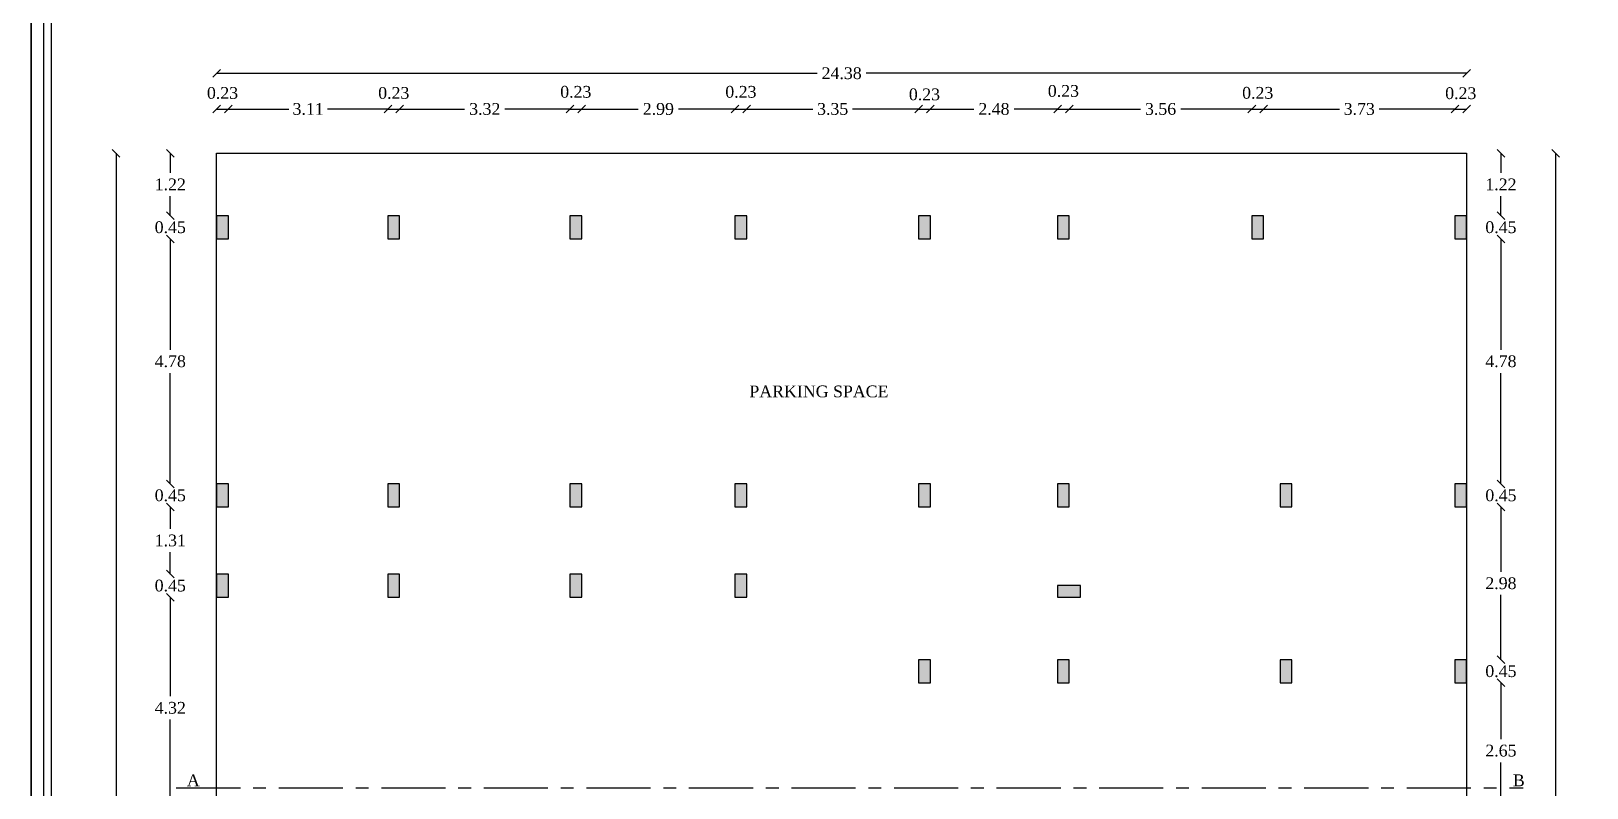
# Model space of a CAD drawing. Header units: metres. Extents: x 9178 to 9474, y -3543 to -3474.
# Drawn here: x 9221.85 to 9252.19, y -3516.5 to -3501.74 of the extents above; entities that cross this region are included whole.
import ezdxf

# ---------------------------------------------------------------- set-up
doc = ezdxf.new("R2010")
doc.units = ezdxf.units.M
doc.header["$MEASUREMENT"] = 0
doc.linetypes.add('CENTER', pattern=[2, 1.25, -0.25, 0.25, -0.25])
for name, color, linetype in [('BLK_1_FLR_0_BLT_UP_AREA', 1, 'Continuous'), ('BLK_1_FLR_0_BLT_UP_AREA_DEDUCT', 1, 'Continuous'), ('BLK_1_FLR_0_STILT_PARKING', 7, 'Continuous'), ('FLOOR-STILT', 7, 'Continuous')]:
    doc.layers.add(name, color=color, linetype=linetype)
doc.layers.add('BLK_1_FLR_0_STILT', color=7, linetype='Continuous', lineweight=0)
doc.styles.add('Isa-', font='times.ttf')
doc.styles.add('STYLE2', font='times.ttf')
doc.dimstyles.new('ISO-25', dxfattribs={"dimscale": 0, "dimtxt": 0.23, "dimasz": 0.15, "dimexe": 1.25, "dimexo": 0.625, "dimgap": 0.11, "dimtad": 0, "dimtih": 1, "dimtoh": 1, "dimzin": 1, "dimdsep": 46, "dimtxsty": 'STYLE2', "dimblk": 'OBLIQUE', "dimcen": 0, "dimse1": 1, "dimse2": 1, "dimclrd": 1, "dimclrt": 3, "dimadec": 0, "dimazin": 2, "dimtfac": 1, "dimtix": 1, "dimtofl": 0, "dimtmove": 0, "dimatfit": 3, "dimfxl": 0, "dimtolj": 1, "dimarcsym": 0})

# ---------------------------------------------------------------- blocks, each defined once
blk = doc.blocks.new('_Oblique')
at = {"color": 0, "linetype": 'ByBlock', "lineweight": -2}
blk.add_line((-0.5, -0.5), (0.5, 0.5), dxfattribs=at)
blk = doc.blocks.new('*D62')
at = {"color": 1, "lineweight": -2}
blk.add_line((9225.465, -3503.26), (9225.695, -3503.26), dxfattribs=at)
at = {"layer": 'Defpoints', "color": 0}
for p in [(9225.695, -3503.26), (9225.465, -3505.567), (9225.695, -3505.567)]:
    blk.add_point(p, dxfattribs=at)
at = {"color": 1, "lineweight": -2, "xscale": 0.15, "yscale": 0.15, "zscale": 0.15, "rotation": 180}
blk.add_blockref('_Oblique', (9225.465, -3503.26), dxfattribs=at)
at = {"color": 1, "lineweight": -2, "xscale": 0.15, "yscale": 0.15, "zscale": 0.15}
blk.add_blockref('_Oblique', (9225.695, -3503.26), dxfattribs=at)
at = {"color": 3, "insert": (9225.58, -3502.948), "char_height": 0.23, "attachment_point": 5, "style": 'STYLE2'}
blk.add_mtext('\\A1;0.23', dxfattribs=at)
blk = doc.blocks.new('*D63')
at = {"color": 1, "lineweight": -2}
for p, q in [((9225.695, -3503.26), (9226.87, -3503.26)), ((9228.805, -3503.26), (9227.629, -3503.26))]:
    blk.add_line(p, q, dxfattribs=at)
at = {"layer": 'Defpoints', "color": 0}
for p in [(9228.805, -3503.26), (9225.695, -3505.567), (9228.805, -3505.567)]:
    blk.add_point(p, dxfattribs=at)
at = {"color": 1, "lineweight": -2, "xscale": 0.15, "yscale": 0.15, "zscale": 0.15, "rotation": 180}
blk.add_blockref('_Oblique', (9225.695, -3503.26), dxfattribs=at)
at = {"color": 1, "lineweight": -2, "xscale": 0.15, "yscale": 0.15, "zscale": 0.15}
blk.add_blockref('_Oblique', (9228.805, -3503.26), dxfattribs=at)
at = {"color": 3, "insert": (9227.25, -3503.26), "char_height": 0.23, "attachment_point": 5, "style": 'STYLE2'}
blk.add_mtext('\\A1;3.11', dxfattribs=at)
blk = doc.blocks.new('*D64')
at = {"color": 1, "lineweight": -2}
blk.add_line((9228.805, -3503.26), (9229.035, -3503.26), dxfattribs=at)
at = {"layer": 'Defpoints', "color": 0}
for p in [(9229.035, -3503.26), (9228.805, -3505.567), (9229.035, -3505.567)]:
    blk.add_point(p, dxfattribs=at)
at = {"color": 1, "lineweight": -2, "xscale": 0.15, "yscale": 0.15, "zscale": 0.15, "rotation": 180}
blk.add_blockref('_Oblique', (9228.805, -3503.26), dxfattribs=at)
at = {"color": 1, "lineweight": -2, "xscale": 0.15, "yscale": 0.15, "zscale": 0.15}
blk.add_blockref('_Oblique', (9229.035, -3503.26), dxfattribs=at)
at = {"color": 3, "insert": (9228.92, -3502.948), "char_height": 0.23, "attachment_point": 5, "style": 'STYLE2'}
blk.add_mtext('\\A1;0.23', dxfattribs=at)
blk = doc.blocks.new('*D65')
at = {"color": 1, "lineweight": -2}
for p, q in [((9229.035, -3503.26), (9230.301, -3503.26)), ((9232.355, -3503.26), (9231.088, -3503.26))]:
    blk.add_line(p, q, dxfattribs=at)
at = {"layer": 'Defpoints', "color": 0}
for p in [(9232.355, -3503.26), (9229.035, -3505.567), (9232.355, -3505.567)]:
    blk.add_point(p, dxfattribs=at)
at = {"color": 1, "lineweight": -2, "xscale": 0.15, "yscale": 0.15, "zscale": 0.15, "rotation": 180}
blk.add_blockref('_Oblique', (9229.035, -3503.26), dxfattribs=at)
at = {"color": 1, "lineweight": -2, "xscale": 0.15, "yscale": 0.15, "zscale": 0.15}
blk.add_blockref('_Oblique', (9232.355, -3503.26), dxfattribs=at)
at = {"color": 3, "insert": (9230.695, -3503.26), "char_height": 0.23, "attachment_point": 5, "style": 'STYLE2'}
blk.add_mtext('\\A1;3.32', dxfattribs=at)
blk = doc.blocks.new('*D66')
at = {"color": 1, "lineweight": -2}
blk.add_line((9232.355, -3503.26), (9232.585, -3503.26), dxfattribs=at)
at = {"layer": 'Defpoints', "color": 0}
for p in [(9232.585, -3503.26), (9232.355, -3505.567), (9232.585, -3505.567)]:
    blk.add_point(p, dxfattribs=at)
at = {"color": 1, "lineweight": -2, "xscale": 0.15, "yscale": 0.15, "zscale": 0.15, "rotation": 180}
blk.add_blockref('_Oblique', (9232.355, -3503.26), dxfattribs=at)
at = {"color": 1, "lineweight": -2, "xscale": 0.15, "yscale": 0.15, "zscale": 0.15}
blk.add_blockref('_Oblique', (9232.585, -3503.26), dxfattribs=at)
at = {"color": 3, "insert": (9232.47, -3502.926), "char_height": 0.23, "attachment_point": 5, "style": 'STYLE2'}
blk.add_mtext('\\A1;0.23', dxfattribs=at)
blk = doc.blocks.new('*D67')
at = {"color": 1, "lineweight": -2}
for p, q in [((9232.585, -3503.26), (9233.683, -3503.26)), ((9235.575, -3503.26), (9234.476, -3503.26))]:
    blk.add_line(p, q, dxfattribs=at)
at = {"layer": 'Defpoints', "color": 0}
for p in [(9235.575, -3503.26), (9232.585, -3505.567), (9235.575, -3505.567)]:
    blk.add_point(p, dxfattribs=at)
at = {"color": 1, "lineweight": -2, "xscale": 0.15, "yscale": 0.15, "zscale": 0.15, "rotation": 180}
blk.add_blockref('_Oblique', (9232.585, -3503.26), dxfattribs=at)
at = {"color": 1, "lineweight": -2, "xscale": 0.15, "yscale": 0.15, "zscale": 0.15}
blk.add_blockref('_Oblique', (9235.575, -3503.26), dxfattribs=at)
at = {"color": 3, "insert": (9234.08, -3503.26), "char_height": 0.23, "attachment_point": 5, "style": 'STYLE2'}
blk.add_mtext('\\A1;2.99', dxfattribs=at)
blk = doc.blocks.new('*D68')
at = {"color": 1, "lineweight": -2}
blk.add_line((9235.575, -3503.26), (9235.805, -3503.26), dxfattribs=at)
at = {"layer": 'Defpoints', "color": 0}
for p in [(9235.805, -3503.26), (9235.575, -3505.567), (9235.805, -3505.567)]:
    blk.add_point(p, dxfattribs=at)
at = {"color": 1, "lineweight": -2, "xscale": 0.15, "yscale": 0.15, "zscale": 0.15, "rotation": 180}
blk.add_blockref('_Oblique', (9235.575, -3503.26), dxfattribs=at)
at = {"color": 1, "lineweight": -2, "xscale": 0.15, "yscale": 0.15, "zscale": 0.15}
blk.add_blockref('_Oblique', (9235.805, -3503.26), dxfattribs=at)
at = {"color": 3, "insert": (9235.69, -3502.926), "char_height": 0.23, "attachment_point": 5, "style": 'STYLE2'}
blk.add_mtext('\\A1;0.23', dxfattribs=at)
blk = doc.blocks.new('*D69')
at = {"color": 1, "lineweight": -2}
for p, q in [((9235.805, -3503.26), (9237.09, -3503.26)), ((9239.155, -3503.26), (9237.869, -3503.26))]:
    blk.add_line(p, q, dxfattribs=at)
at = {"layer": 'Defpoints', "color": 0}
for p in [(9239.155, -3503.26), (9235.805, -3505.567), (9239.155, -3505.792)]:
    blk.add_point(p, dxfattribs=at)
at = {"color": 1, "lineweight": -2, "xscale": 0.15, "yscale": 0.15, "zscale": 0.15, "rotation": 180}
blk.add_blockref('_Oblique', (9235.805, -3503.26), dxfattribs=at)
at = {"color": 1, "lineweight": -2, "xscale": 0.15, "yscale": 0.15, "zscale": 0.15}
blk.add_blockref('_Oblique', (9239.155, -3503.26), dxfattribs=at)
at = {"color": 3, "insert": (9237.48, -3503.26), "char_height": 0.23, "attachment_point": 5, "style": 'STYLE2'}
blk.add_mtext('\\A1;3.35', dxfattribs=at)
blk = doc.blocks.new('*D70')
at = {"color": 1, "lineweight": -2}
blk.add_line((9239.155, -3503.26), (9239.385, -3503.26), dxfattribs=at)
at = {"layer": 'Defpoints', "color": 0}
for p in [(9239.385, -3503.26), (9239.155, -3505.792), (9239.385, -3505.792)]:
    blk.add_point(p, dxfattribs=at)
at = {"color": 1, "lineweight": -2, "xscale": 0.15, "yscale": 0.15, "zscale": 0.15, "rotation": 180}
blk.add_blockref('_Oblique', (9239.155, -3503.26), dxfattribs=at)
at = {"color": 1, "lineweight": -2, "xscale": 0.15, "yscale": 0.15, "zscale": 0.15}
blk.add_blockref('_Oblique', (9239.385, -3503.26), dxfattribs=at)
at = {"color": 3, "insert": (9239.27, -3502.976), "char_height": 0.23, "attachment_point": 5, "style": 'STYLE2'}
blk.add_mtext('\\A1;0.23', dxfattribs=at)
blk = doc.blocks.new('*D71')
at = {"color": 1, "lineweight": -2}
for p, q in [((9239.385, -3503.26), (9240.231, -3503.26)), ((9241.865, -3503.26), (9241.018, -3503.26))]:
    blk.add_line(p, q, dxfattribs=at)
at = {"layer": 'Defpoints', "color": 0}
for p in [(9241.865, -3503.26), (9239.385, -3505.792), (9241.865, -3505.792)]:
    blk.add_point(p, dxfattribs=at)
at = {"color": 1, "lineweight": -2, "xscale": 0.15, "yscale": 0.15, "zscale": 0.15, "rotation": 180}
blk.add_blockref('_Oblique', (9239.385, -3503.26), dxfattribs=at)
at = {"color": 1, "lineweight": -2, "xscale": 0.15, "yscale": 0.15, "zscale": 0.15}
blk.add_blockref('_Oblique', (9241.865, -3503.26), dxfattribs=at)
at = {"color": 3, "insert": (9240.625, -3503.26), "char_height": 0.23, "attachment_point": 5, "style": 'STYLE2'}
blk.add_mtext('\\A1;2.48', dxfattribs=at)
blk = doc.blocks.new('*D72')
at = {"color": 1, "lineweight": -2}
blk.add_line((9241.865, -3503.26), (9242.095, -3503.26), dxfattribs=at)
at = {"layer": 'Defpoints', "color": 0}
for p in [(9242.095, -3503.26), (9241.865, -3505.792), (9242.095, -3505.792)]:
    blk.add_point(p, dxfattribs=at)
at = {"color": 1, "lineweight": -2, "xscale": 0.15, "yscale": 0.15, "zscale": 0.15, "rotation": 180}
blk.add_blockref('_Oblique', (9241.865, -3503.26), dxfattribs=at)
at = {"color": 1, "lineweight": -2, "xscale": 0.15, "yscale": 0.15, "zscale": 0.15}
blk.add_blockref('_Oblique', (9242.095, -3503.26), dxfattribs=at)
at = {"color": 3, "insert": (9241.98, -3502.909), "char_height": 0.23, "attachment_point": 5, "style": 'STYLE2'}
blk.add_mtext('\\A1;0.23', dxfattribs=at)
blk = doc.blocks.new('*D73')
at = {"color": 1, "lineweight": -2}
for p, q in [((9242.095, -3503.26), (9243.481, -3503.26)), ((9245.655, -3503.26), (9244.268, -3503.26))]:
    blk.add_line(p, q, dxfattribs=at)
at = {"layer": 'Defpoints', "color": 0}
for p in [(9245.655, -3503.26), (9242.095, -3505.792), (9245.655, -3505.792)]:
    blk.add_point(p, dxfattribs=at)
at = {"color": 1, "lineweight": -2, "xscale": 0.15, "yscale": 0.15, "zscale": 0.15, "rotation": 180}
blk.add_blockref('_Oblique', (9242.095, -3503.26), dxfattribs=at)
at = {"color": 1, "lineweight": -2, "xscale": 0.15, "yscale": 0.15, "zscale": 0.15}
blk.add_blockref('_Oblique', (9245.655, -3503.26), dxfattribs=at)
at = {"color": 3, "insert": (9243.875, -3503.26), "char_height": 0.23, "attachment_point": 5, "style": 'STYLE2'}
blk.add_mtext('\\A1;3.56', dxfattribs=at)
blk = doc.blocks.new('*D74')
at = {"color": 1, "lineweight": -2}
blk.add_line((9245.655, -3503.26), (9245.885, -3503.26), dxfattribs=at)
at = {"layer": 'Defpoints', "color": 0}
for p in [(9245.885, -3503.26), (9245.655, -3505.792), (9245.885, -3505.792)]:
    blk.add_point(p, dxfattribs=at)
at = {"color": 1, "lineweight": -2, "xscale": 0.15, "yscale": 0.15, "zscale": 0.15, "rotation": 180}
blk.add_blockref('_Oblique', (9245.655, -3503.26), dxfattribs=at)
at = {"color": 1, "lineweight": -2, "xscale": 0.15, "yscale": 0.15, "zscale": 0.15}
blk.add_blockref('_Oblique', (9245.885, -3503.26), dxfattribs=at)
at = {"color": 3, "insert": (9245.77, -3502.946), "char_height": 0.23, "attachment_point": 5, "style": 'STYLE2'}
blk.add_mtext('\\A1;0.23', dxfattribs=at)
blk = doc.blocks.new('*D75')
at = {"color": 1, "lineweight": -2}
for p, q in [((9245.885, -3503.26), (9247.363, -3503.26)), ((9249.615, -3503.26), (9248.136, -3503.26))]:
    blk.add_line(p, q, dxfattribs=at)
at = {"layer": 'Defpoints', "color": 0}
for p in [(9249.615, -3503.26), (9245.885, -3505.792), (9249.615, -3505.792)]:
    blk.add_point(p, dxfattribs=at)
at = {"color": 1, "lineweight": -2, "xscale": 0.15, "yscale": 0.15, "zscale": 0.15, "rotation": 180}
blk.add_blockref('_Oblique', (9245.885, -3503.26), dxfattribs=at)
at = {"color": 1, "lineweight": -2, "xscale": 0.15, "yscale": 0.15, "zscale": 0.15}
blk.add_blockref('_Oblique', (9249.615, -3503.26), dxfattribs=at)
at = {"color": 3, "insert": (9247.75, -3503.26), "char_height": 0.23, "attachment_point": 5, "style": 'STYLE2'}
blk.add_mtext('\\A1;3.73', dxfattribs=at)
blk = doc.blocks.new('*D76')
at = {"color": 1, "lineweight": -2}
blk.add_line((9249.615, -3503.26), (9249.845, -3503.26), dxfattribs=at)
at = {"layer": 'Defpoints', "color": 0}
for p in [(9249.845, -3503.26), (9249.615, -3505.792), (9249.845, -3505.792)]:
    blk.add_point(p, dxfattribs=at)
at = {"color": 1, "lineweight": -2, "xscale": 0.15, "yscale": 0.15, "zscale": 0.15, "rotation": 180}
blk.add_blockref('_Oblique', (9249.615, -3503.26), dxfattribs=at)
at = {"color": 1, "lineweight": -2, "xscale": 0.15, "yscale": 0.15, "zscale": 0.15}
blk.add_blockref('_Oblique', (9249.845, -3503.26), dxfattribs=at)
at = {"color": 3, "insert": (9249.73, -3502.953), "char_height": 0.23, "attachment_point": 5, "style": 'STYLE2'}
blk.add_mtext('\\A1;0.23', dxfattribs=at)
blk = doc.blocks.new('*D77')
at = {"color": 1, "lineweight": -2}
for p, q in [((9225.465, -3502.563), (9237.176, -3502.563)), ((9249.845, -3502.563), (9238.133, -3502.563))]:
    blk.add_line(p, q, dxfattribs=at)
at = {"layer": 'Defpoints', "color": 0}
for p in [(9249.845, -3502.563), (9225.465, -3507.029), (9249.845, -3507.029)]:
    blk.add_point(p, dxfattribs=at)
at = {"color": 1, "lineweight": -2, "xscale": 0.15, "yscale": 0.15, "zscale": 0.15, "rotation": 180}
blk.add_blockref('_Oblique', (9225.465, -3502.563), dxfattribs=at)
at = {"color": 1, "lineweight": -2, "xscale": 0.15, "yscale": 0.15, "zscale": 0.15}
blk.add_blockref('_Oblique', (9249.845, -3502.563), dxfattribs=at)
at = {"color": 3, "insert": (9237.655, -3502.563), "char_height": 0.23, "attachment_point": 5, "style": 'STYLE2'}
blk.add_mtext('\\A1;24.38', dxfattribs=at)
blk = doc.blocks.new('*D78')
at = {"color": 1, "lineweight": -2}
for p, q in [((9224.561, -3504.122), (9224.561, -3504.505)), ((9224.561, -3505.342), (9224.561, -3504.959))]:
    blk.add_line(p, q, dxfattribs=at)
at = {"layer": 'Defpoints', "color": 0}
for p in [(9225.465, -3504.122), (9224.561, -3505.342), (9225.465, -3505.342)]:
    blk.add_point(p, dxfattribs=at)
at = {"color": 1, "lineweight": -2, "xscale": 0.15, "yscale": 0.15, "zscale": 0.15}
for p, rotation in [((9224.561, -3504.122), 90), ((9224.561, -3505.342), 270)]:
    blk.add_blockref('_Oblique', p, dxfattribs=dict(at, rotation=rotation))
at = {"color": 3, "insert": (9224.561, -3504.732), "char_height": 0.23, "attachment_point": 5, "style": 'STYLE2'}
blk.add_mtext('\\A1;1.22', dxfattribs=at)
blk = doc.blocks.new('*D79')
at = {"color": 1, "lineweight": -2}
for p, q in [((9224.561, -3505.342), (9224.561, -3505.192)), ((9224.561, -3505.792), (9224.561, -3505.942))]:
    blk.add_line(p, q, dxfattribs=at)
at = {"layer": 'Defpoints', "color": 0}
for p in [(9225.465, -3505.342), (9224.561, -3505.792), (9225.465, -3505.792)]:
    blk.add_point(p, dxfattribs=at)
at = {"color": 1, "lineweight": -2, "xscale": 0.15, "yscale": 0.15, "zscale": 0.15}
for p, rotation in [((9224.561, -3505.342), 270), ((9224.561, -3505.792), 90)]:
    blk.add_blockref('_Oblique', p, dxfattribs=dict(at, rotation=rotation))
at = {"color": 3, "insert": (9224.561, -3505.567), "char_height": 0.23, "attachment_point": 5, "style": 'STYLE2'}
blk.add_mtext('\\A1;0.45', dxfattribs=at)
blk = doc.blocks.new('*D80')
at = {"color": 1, "lineweight": -2}
for p, q in [((9224.561, -3505.792), (9224.561, -3507.955)), ((9224.561, -3510.572), (9224.561, -3508.409))]:
    blk.add_line(p, q, dxfattribs=at)
at = {"layer": 'Defpoints', "color": 0}
for p in [(9225.465, -3505.792), (9224.561, -3510.572), (9225.695, -3510.572)]:
    blk.add_point(p, dxfattribs=at)
at = {"color": 1, "lineweight": -2, "xscale": 0.15, "yscale": 0.15, "zscale": 0.15}
for p, rotation in [((9224.561, -3505.792), 90), ((9224.561, -3510.572), 270)]:
    blk.add_blockref('_Oblique', p, dxfattribs=dict(at, rotation=rotation))
at = {"color": 3, "insert": (9224.561, -3508.182), "char_height": 0.23, "attachment_point": 5, "style": 'STYLE2'}
blk.add_mtext('\\A1;4.78', dxfattribs=at)
blk = doc.blocks.new('*D81')
at = {"color": 1, "lineweight": -2}
for p, q in [((9224.561, -3510.572), (9224.561, -3510.422)), ((9224.561, -3511.022), (9224.561, -3511.172))]:
    blk.add_line(p, q, dxfattribs=at)
at = {"layer": 'Defpoints', "color": 0}
for p in [(9225.695, -3510.572), (9224.561, -3511.022), (9225.695, -3511.022)]:
    blk.add_point(p, dxfattribs=at)
at = {"color": 1, "lineweight": -2, "xscale": 0.15, "yscale": 0.15, "zscale": 0.15}
for p, rotation in [((9224.561, -3510.572), 270), ((9224.561, -3511.022), 90)]:
    blk.add_blockref('_Oblique', p, dxfattribs=dict(at, rotation=rotation))
at = {"color": 3, "insert": (9224.561, -3510.797), "char_height": 0.23, "attachment_point": 5, "style": 'STYLE2'}
blk.add_mtext('\\A1;0.45', dxfattribs=at)
blk = doc.blocks.new('*D82')
at = {"color": 1, "lineweight": -2}
for p, q in [((9224.561, -3511.022), (9224.561, -3511.45)), ((9224.561, -3512.332), (9224.561, -3511.904))]:
    blk.add_line(p, q, dxfattribs=at)
at = {"layer": 'Defpoints', "color": 0}
for p in [(9225.695, -3511.022), (9224.561, -3512.332), (9225.695, -3512.332)]:
    blk.add_point(p, dxfattribs=at)
at = {"color": 1, "lineweight": -2, "xscale": 0.15, "yscale": 0.15, "zscale": 0.15}
for p, rotation in [((9224.561, -3511.022), 90), ((9224.561, -3512.332), 270)]:
    blk.add_blockref('_Oblique', p, dxfattribs=dict(at, rotation=rotation))
at = {"color": 3, "insert": (9224.561, -3511.677), "char_height": 0.23, "attachment_point": 5, "style": 'STYLE2'}
blk.add_mtext('\\A1;1.31', dxfattribs=at)
blk = doc.blocks.new('*D83')
at = {"color": 1, "lineweight": -2}
for p, q in [((9224.561, -3512.332), (9224.561, -3512.182)), ((9224.561, -3512.782), (9224.561, -3512.932))]:
    blk.add_line(p, q, dxfattribs=at)
at = {"layer": 'Defpoints', "color": 0}
for p in [(9225.695, -3512.332), (9224.561, -3512.782), (9225.695, -3512.782)]:
    blk.add_point(p, dxfattribs=at)
at = {"color": 1, "lineweight": -2, "xscale": 0.15, "yscale": 0.15, "zscale": 0.15}
for p, rotation in [((9224.561, -3512.332), 270), ((9224.561, -3512.782), 90)]:
    blk.add_blockref('_Oblique', p, dxfattribs=dict(at, rotation=rotation))
at = {"color": 3, "insert": (9224.561, -3512.557), "char_height": 0.23, "attachment_point": 5, "style": 'STYLE2'}
blk.add_mtext('\\A1;0.45', dxfattribs=at)
blk = doc.blocks.new('*D84')
at = {"color": 1, "lineweight": -2}
for p, q in [((9224.561, -3512.782), (9224.561, -3514.715)), ((9224.561, -3517.102), (9224.561, -3515.169))]:
    blk.add_line(p, q, dxfattribs=at)
at = {"layer": 'Defpoints', "color": 0}
for p in [(9225.695, -3512.782), (9224.561, -3517.102), (9225.695, -3517.102)]:
    blk.add_point(p, dxfattribs=at)
at = {"color": 1, "lineweight": -2, "xscale": 0.15, "yscale": 0.15, "zscale": 0.15}
for p, rotation in [((9224.561, -3512.782), 90), ((9224.561, -3517.102), 270)]:
    blk.add_blockref('_Oblique', p, dxfattribs=dict(at, rotation=rotation))
at = {"color": 3, "insert": (9224.561, -3514.942), "char_height": 0.23, "attachment_point": 5, "style": 'STYLE2'}
blk.add_mtext('\\A1;4.32', dxfattribs=at)
blk = doc.blocks.new('*D96')
at = {"color": 1, "lineweight": -2}
for p, q in [((9223.503, -3504.122), (9223.503, -3520.655)), ((9223.503, -3537.642), (9223.503, -3521.109))]:
    blk.add_line(p, q, dxfattribs=at)
at = {"layer": 'Defpoints', "color": 0}
for p in [(9223.503, -3504.122), (9227.365, -3504.122), (9227.365, -3537.642)]:
    blk.add_point(p, dxfattribs=at)
at = {"color": 1, "lineweight": -2, "xscale": 0.15, "yscale": 0.15, "zscale": 0.15}
for p, rotation in [((9223.503, -3504.122), 90), ((9223.503, -3537.642), 270)]:
    blk.add_blockref('_Oblique', p, dxfattribs=dict(at, rotation=rotation))
at = {"color": 3, "insert": (9223.503, -3520.882), "char_height": 0.23, "attachment_point": 5, "style": 'STYLE2'}
blk.add_mtext('\\A1;33.52', dxfattribs=at)
blk = doc.blocks.new('*D111')
at = {"color": 1, "lineweight": -2}
for p, q in [((9250.513, -3504.122), (9250.513, -3504.505)), ((9250.513, -3505.342), (9250.513, -3504.959))]:
    blk.add_line(p, q, dxfattribs=at)
at = {"layer": 'Defpoints', "color": 0}
for p in [(9249.845, -3504.122), (9249.845, -3505.342), (9250.513, -3505.342)]:
    blk.add_point(p, dxfattribs=at)
at = {"color": 1, "lineweight": -2, "xscale": 0.15, "yscale": 0.15, "zscale": 0.15}
for p, rotation in [((9250.513, -3504.122), 90), ((9250.513, -3505.342), 270)]:
    blk.add_blockref('_Oblique', p, dxfattribs=dict(at, rotation=rotation))
at = {"color": 3, "insert": (9250.513, -3504.732), "char_height": 0.23, "attachment_point": 5, "style": 'STYLE2'}
blk.add_mtext('\\A1;1.22', dxfattribs=at)
blk = doc.blocks.new('*D112')
at = {"color": 1, "lineweight": -2}
for p, q in [((9250.513, -3505.342), (9250.513, -3505.192)), ((9250.513, -3505.792), (9250.513, -3505.942))]:
    blk.add_line(p, q, dxfattribs=at)
at = {"layer": 'Defpoints', "color": 0}
for p in [(9249.845, -3505.342), (9249.615, -3505.792), (9250.513, -3505.792)]:
    blk.add_point(p, dxfattribs=at)
at = {"color": 1, "lineweight": -2, "xscale": 0.15, "yscale": 0.15, "zscale": 0.15}
for p, rotation in [((9250.513, -3505.342), 270), ((9250.513, -3505.792), 90)]:
    blk.add_blockref('_Oblique', p, dxfattribs=dict(at, rotation=rotation))
at = {"color": 3, "insert": (9250.513, -3505.567), "char_height": 0.23, "attachment_point": 5, "style": 'STYLE2'}
blk.add_mtext('\\A1;0.45', dxfattribs=at)
blk = doc.blocks.new('*D113')
at = {"color": 1, "lineweight": -2}
for p, q in [((9250.513, -3505.792), (9250.513, -3507.955)), ((9250.513, -3510.572), (9250.513, -3508.409))]:
    blk.add_line(p, q, dxfattribs=at)
at = {"layer": 'Defpoints', "color": 0}
for p in [(9249.615, -3505.792), (9249.615, -3510.572), (9250.513, -3510.572)]:
    blk.add_point(p, dxfattribs=at)
at = {"color": 1, "lineweight": -2, "xscale": 0.15, "yscale": 0.15, "zscale": 0.15}
for p, rotation in [((9250.513, -3505.792), 90), ((9250.513, -3510.572), 270)]:
    blk.add_blockref('_Oblique', p, dxfattribs=dict(at, rotation=rotation))
at = {"color": 3, "insert": (9250.513, -3508.182), "char_height": 0.23, "attachment_point": 5, "style": 'STYLE2'}
blk.add_mtext('\\A1;4.78', dxfattribs=at)
blk = doc.blocks.new('*D114')
at = {"color": 1, "lineweight": -2}
for p, q in [((9250.513, -3510.572), (9250.513, -3510.422)), ((9250.513, -3511.022), (9250.513, -3511.172))]:
    blk.add_line(p, q, dxfattribs=at)
at = {"layer": 'Defpoints', "color": 0}
for p in [(9249.615, -3510.572), (9249.615, -3511.022), (9250.513, -3511.022)]:
    blk.add_point(p, dxfattribs=at)
at = {"color": 1, "lineweight": -2, "xscale": 0.15, "yscale": 0.15, "zscale": 0.15}
for p, rotation in [((9250.513, -3510.572), 270), ((9250.513, -3511.022), 90)]:
    blk.add_blockref('_Oblique', p, dxfattribs=dict(at, rotation=rotation))
at = {"color": 3, "insert": (9250.513, -3510.797), "char_height": 0.23, "attachment_point": 5, "style": 'STYLE2'}
blk.add_mtext('\\A1;0.45', dxfattribs=at)
blk = doc.blocks.new('*D115')
at = {"color": 1, "lineweight": -2}
for p, q in [((9250.513, -3511.022), (9250.513, -3512.285)), ((9250.513, -3514.002), (9250.513, -3512.739))]:
    blk.add_line(p, q, dxfattribs=at)
at = {"layer": 'Defpoints', "color": 0}
for p in [(9249.615, -3511.022), (9249.615, -3514.002), (9250.513, -3514.002)]:
    blk.add_point(p, dxfattribs=at)
at = {"color": 1, "lineweight": -2, "xscale": 0.15, "yscale": 0.15, "zscale": 0.15}
for p, rotation in [((9250.513, -3511.022), 90), ((9250.513, -3514.002), 270)]:
    blk.add_blockref('_Oblique', p, dxfattribs=dict(at, rotation=rotation))
at = {"color": 3, "insert": (9250.513, -3512.512), "char_height": 0.23, "attachment_point": 5, "style": 'STYLE2'}
blk.add_mtext('\\A1;2.98', dxfattribs=at)
blk = doc.blocks.new('*D116')
at = {"color": 1, "lineweight": -2}
for p, q in [((9250.513, -3514.002), (9250.513, -3513.852)), ((9250.513, -3514.452), (9250.513, -3514.602))]:
    blk.add_line(p, q, dxfattribs=at)
at = {"layer": 'Defpoints', "color": 0}
for p in [(9249.615, -3514.002), (9249.615, -3514.452), (9250.513, -3514.452)]:
    blk.add_point(p, dxfattribs=at)
at = {"color": 1, "lineweight": -2, "xscale": 0.15, "yscale": 0.15, "zscale": 0.15}
for p, rotation in [((9250.513, -3514.002), 270), ((9250.513, -3514.452), 90)]:
    blk.add_blockref('_Oblique', p, dxfattribs=dict(at, rotation=rotation))
at = {"color": 3, "insert": (9250.513, -3514.227), "char_height": 0.23, "attachment_point": 5, "style": 'STYLE2'}
blk.add_mtext('\\A1;0.45', dxfattribs=at)
blk = doc.blocks.new('*D117')
at = {"color": 1, "lineweight": -2}
for p, q in [((9250.513, -3514.452), (9250.513, -3515.55)), ((9250.513, -3517.102), (9250.513, -3516.004))]:
    blk.add_line(p, q, dxfattribs=at)
at = {"layer": 'Defpoints', "color": 0}
for p in [(9249.615, -3514.452), (9249.615, -3517.102), (9250.513, -3517.102)]:
    blk.add_point(p, dxfattribs=at)
at = {"color": 1, "lineweight": -2, "xscale": 0.15, "yscale": 0.15, "zscale": 0.15}
for p, rotation in [((9250.513, -3514.452), 90), ((9250.513, -3517.102), 270)]:
    blk.add_blockref('_Oblique', p, dxfattribs=dict(at, rotation=rotation))
at = {"color": 3, "insert": (9250.513, -3515.777), "char_height": 0.23, "attachment_point": 5, "style": 'STYLE2'}
blk.add_mtext('\\A1;2.65', dxfattribs=at)
blk = doc.blocks.new('*D130')
at = {"color": 1, "lineweight": -2}
for p, q in [((9251.579, -3504.122), (9251.579, -3520.655)), ((9251.579, -3537.642), (9251.579, -3521.109))]:
    blk.add_line(p, q, dxfattribs=at)
at = {"layer": 'Defpoints', "color": 0}
for p in [(9241.228, -3504.122), (9251.579, -3504.122), (9241.228, -3537.642)]:
    blk.add_point(p, dxfattribs=at)
at = {"color": 1, "lineweight": -2, "xscale": 0.15, "yscale": 0.15, "zscale": 0.15}
for p, rotation in [((9251.579, -3504.122), 90), ((9251.579, -3537.642), 270)]:
    blk.add_blockref('_Oblique', p, dxfattribs=dict(at, rotation=rotation))
at = {"color": 3, "insert": (9251.579, -3520.882), "char_height": 0.23, "attachment_point": 5, "style": 'STYLE2'}
blk.add_mtext('\\A1;33.52', dxfattribs=at)

msp = doc.modelspace()

# ---------------------------------------------------------------- hatches: boundary and pattern name
h = msp.add_hatch(color=5)
h.dxf.hatch_style = 1
h.paths.add_polyline_path([(9225.46458, -3505.79186), (9225.69458, -3505.79186), (9225.69458, -3505.34186), (9225.46458, -3505.34186)])
h = msp.add_hatch(color=5)
h.dxf.hatch_style = 1
h.paths.add_polyline_path([(9228.80458, -3505.79186), (9229.03458, -3505.79186), (9229.03458, -3505.34186), (9228.80458, -3505.34186)])
h = msp.add_hatch(color=5)
h.dxf.hatch_style = 1
h.paths.add_polyline_path([(9232.35458, -3505.79186), (9232.58458, -3505.79186), (9232.58458, -3505.34186), (9232.35458, -3505.34186)])
h = msp.add_hatch(color=5)
h.dxf.hatch_style = 1
h.paths.add_polyline_path([(9235.57458, -3505.79186), (9235.80458, -3505.79186), (9235.80458, -3505.34186), (9235.57458, -3505.34186)])
h = msp.add_hatch(color=5)
h.dxf.hatch_style = 1
h.paths.add_polyline_path([(9239.15458, -3505.79186), (9239.38458, -3505.79186), (9239.38458, -3505.34186), (9239.15458, -3505.34186)])
h = msp.add_hatch(color=5)
h.dxf.hatch_style = 1
h.paths.add_polyline_path([(9241.86458, -3505.79186), (9242.09458, -3505.79186), (9242.09458, -3505.34186), (9241.86458, -3505.34186)])
h = msp.add_hatch(color=5)
h.dxf.hatch_style = 1
h.paths.add_polyline_path([(9245.65458, -3505.79186), (9245.88458, -3505.79186), (9245.88458, -3505.34186), (9245.65458, -3505.34186)])
h = msp.add_hatch(color=5)
h.dxf.hatch_style = 1
h.paths.add_polyline_path([(9249.61458, -3505.79186), (9249.84458, -3505.79186), (9249.84458, -3505.34186), (9249.61458, -3505.34186)])
h = msp.add_hatch(color=5)
h.dxf.hatch_style = 1
h.paths.add_polyline_path([(9225.46458, -3511.02186), (9225.69458, -3511.02186), (9225.69458, -3510.57186), (9225.46458, -3510.57186)])
h = msp.add_hatch(color=5)
h.dxf.hatch_style = 1
h.paths.add_polyline_path([(9228.80458, -3511.02186), (9229.03458, -3511.02186), (9229.03458, -3510.57186), (9228.80458, -3510.57186)])
h = msp.add_hatch(color=5)
h.dxf.hatch_style = 1
h.paths.add_polyline_path([(9232.35458, -3511.02186), (9232.58458, -3511.02186), (9232.58458, -3510.57186), (9232.35458, -3510.57186)])
h = msp.add_hatch(color=5)
h.dxf.hatch_style = 1
h.paths.add_polyline_path([(9235.57458, -3511.02186), (9235.80458, -3511.02186), (9235.80458, -3510.57186), (9235.57458, -3510.57186)])
h = msp.add_hatch(color=5)
h.dxf.hatch_style = 1
h.paths.add_polyline_path([(9239.15458, -3511.02186), (9239.38458, -3511.02186), (9239.38458, -3510.57186), (9239.15458, -3510.57186)])
h = msp.add_hatch(color=5)
h.dxf.hatch_style = 1
h.paths.add_polyline_path([(9241.86458, -3511.02186), (9242.09458, -3511.02186), (9242.09458, -3510.57186), (9241.86458, -3510.57186)])
h = msp.add_hatch(color=5)
h.dxf.hatch_style = 1
h.paths.add_polyline_path([(9246.20458, -3511.02186), (9246.43458, -3511.02186), (9246.43458, -3510.57186), (9246.20458, -3510.57186)])
h = msp.add_hatch(color=5)
h.dxf.hatch_style = 1
h.paths.add_polyline_path([(9249.61458, -3511.02186), (9249.84458, -3511.02186), (9249.84458, -3510.57186), (9249.61458, -3510.57186)])
h = msp.add_hatch(color=5)
h.dxf.hatch_style = 1
h.paths.add_polyline_path([(9225.46458, -3512.78186), (9225.69458, -3512.78186), (9225.69458, -3512.33186), (9225.46458, -3512.33186)])
h = msp.add_hatch(color=5)
h.dxf.hatch_style = 1
h.paths.add_polyline_path([(9228.80458, -3512.78186), (9229.03458, -3512.78186), (9229.03458, -3512.33186), (9228.80458, -3512.33186)])
h = msp.add_hatch(color=5)
h.dxf.hatch_style = 1
h.paths.add_polyline_path([(9232.35458, -3512.78186), (9232.58458, -3512.78186), (9232.58458, -3512.33186), (9232.35458, -3512.33186)])
h = msp.add_hatch(color=5)
h.dxf.hatch_style = 1
h.paths.add_polyline_path([(9235.57458, -3512.78186), (9235.80458, -3512.78186), (9235.80458, -3512.33186), (9235.57458, -3512.33186)])
h = msp.add_hatch(color=5)
h.dxf.hatch_style = 1
h.paths.add_polyline_path([(9242.31458, -3512.78186), (9242.31458, -3512.55186), (9241.86458, -3512.55186), (9241.86458, -3512.78186)])
h = msp.add_hatch(color=5)
h.dxf.hatch_style = 1
h.paths.add_polyline_path([(9239.15458, -3514.45186), (9239.38458, -3514.45186), (9239.38458, -3514.00186), (9239.15458, -3514.00186)])
h = msp.add_hatch(color=5)
h.dxf.hatch_style = 1
h.paths.add_polyline_path([(9241.86458, -3514.45186), (9242.09458, -3514.45186), (9242.09458, -3514.00186), (9241.86458, -3514.00186)])
h = msp.add_hatch(color=5)
h.dxf.hatch_style = 1
h.paths.add_polyline_path([(9246.20458, -3514.45186), (9246.43458, -3514.45186), (9246.43458, -3514.00186), (9246.20458, -3514.00186)])
h = msp.add_hatch(color=5)
h.dxf.hatch_style = 1
h.paths.add_polyline_path([(9249.61458, -3514.45186), (9249.84458, -3514.45186), (9249.84458, -3514.00186), (9249.61458, -3514.00186)])

# ---------------------------------------------------------------- linework, layer by layer
at = {"color": 3}
msp.add_line((9225.46458, -3504.12186), (9249.84458, -3504.12186), dxfattribs=at)
at = {"color": 92, "linetype": 'CENTER'}
msp.add_line((9224.67743, -3516.49855), (9250.94651, -3516.49855), dxfattribs=at)
at = {"color": 4}
for points in [[(9221.84667, -3474.36744), (9328.0963, -3474.36744), (9328.0963, -3541.59487), (9221.84667, -3541.59487)], [(9222.09667, -3474.61744), (9327.8463, -3474.61744), (9327.8463, -3541.34487), (9222.09667, -3541.34487)], [(9222.24667, -3474.76744), (9327.6963, -3474.76744), (9327.6963, -3541.19487), (9222.24667, -3541.19487)]]:
    msp.add_lwpolyline(points, close=True, dxfattribs=at)
at = {"color": 2}
msp.add_lwpolyline([(9241.99458, -3518.68186), (9248.22458, -3518.68186), (9248.22458, -3519.99186), (9249.84458, -3519.99186), (9249.84458, -3537.64186), (9225.46458, -3537.64186), (9225.46458, -3504.12186), (9249.84458, -3504.12186), (9249.84458, -3517.55186), (9241.99458, -3517.55186)], close=True, dxfattribs=at)
at = {"color": 5}
for points in [[(9225.46458, -3505.79186), (9225.69458, -3505.79186), (9225.69458, -3505.34186), (9225.46458, -3505.34186)], [(9228.80458, -3505.79186), (9229.03458, -3505.79186), (9229.03458, -3505.34186), (9228.80458, -3505.34186)], [(9232.35458, -3505.79186), (9232.58458, -3505.79186), (9232.58458, -3505.34186), (9232.35458, -3505.34186)], [(9235.57458, -3505.79186), (9235.80458, -3505.79186), (9235.80458, -3505.34186), (9235.57458, -3505.34186)], [(9239.15458, -3505.79186), (9239.38458, -3505.79186), (9239.38458, -3505.34186), (9239.15458, -3505.34186)], [(9241.86458, -3505.79186), (9242.09458, -3505.79186), (9242.09458, -3505.34186), (9241.86458, -3505.34186)], [(9245.65458, -3505.79186), (9245.88458, -3505.79186), (9245.88458, -3505.34186), (9245.65458, -3505.34186)], [(9249.61458, -3505.79186), (9249.84458, -3505.79186), (9249.84458, -3505.34186), (9249.61458, -3505.34186)], [(9225.46458, -3511.02186), (9225.69458, -3511.02186), (9225.69458, -3510.57186), (9225.46458, -3510.57186)], [(9228.80458, -3511.02186), (9229.03458, -3511.02186), (9229.03458, -3510.57186), (9228.80458, -3510.57186)], [(9232.35458, -3511.02186), (9232.58458, -3511.02186), (9232.58458, -3510.57186), (9232.35458, -3510.57186)], [(9235.57458, -3511.02186), (9235.80458, -3511.02186), (9235.80458, -3510.57186), (9235.57458, -3510.57186)], [(9239.15458, -3511.02186), (9239.38458, -3511.02186), (9239.38458, -3510.57186), (9239.15458, -3510.57186)], [(9241.86458, -3511.02186), (9242.09458, -3511.02186), (9242.09458, -3510.57186), (9241.86458, -3510.57186)], [(9246.20458, -3511.02186), (9246.43458, -3511.02186), (9246.43458, -3510.57186), (9246.20458, -3510.57186)], [(9249.61458, -3511.02186), (9249.84458, -3511.02186), (9249.84458, -3510.57186), (9249.61458, -3510.57186)], [(9225.46458, -3512.78186), (9225.69458, -3512.78186), (9225.69458, -3512.33186), (9225.46458, -3512.33186)], [(9228.80458, -3512.78186), (9229.03458, -3512.78186), (9229.03458, -3512.33186), (9228.80458, -3512.33186)], [(9232.35458, -3512.78186), (9232.58458, -3512.78186), (9232.58458, -3512.33186), (9232.35458, -3512.33186)], [(9235.57458, -3512.78186), (9235.80458, -3512.78186), (9235.80458, -3512.33186), (9235.57458, -3512.33186)], [(9242.31458, -3512.78186), (9242.31458, -3512.55186), (9241.86458, -3512.55186), (9241.86458, -3512.78186)], [(9239.15458, -3514.45186), (9239.38458, -3514.45186), (9239.38458, -3514.00186), (9239.15458, -3514.00186)], [(9241.86458, -3514.45186), (9242.09458, -3514.45186), (9242.09458, -3514.00186), (9241.86458, -3514.00186)], [(9246.20458, -3514.45186), (9246.43458, -3514.45186), (9246.43458, -3514.00186), (9246.20458, -3514.00186)], [(9249.61458, -3514.45186), (9249.84458, -3514.45186), (9249.84458, -3514.00186), (9249.61458, -3514.00186)]]:
    msp.add_lwpolyline(points, close=True, dxfattribs=at)
at = {"layer": 'BLK_1_FLR_0_BLT_UP_AREA', "color": 3}
msp.add_lwpolyline([(9241.99458, -3518.68186), (9248.22458, -3518.68186), (9248.22458, -3519.99186), (9249.84458, -3519.99186), (9249.84458, -3537.64186), (9225.46458, -3537.64186), (9225.46458, -3504.12186), (9249.84458, -3504.12186), (9249.84458, -3517.55186), (9241.99458, -3517.55186)], close=True, dxfattribs=at)
at = {"layer": 'BLK_1_FLR_0_BLT_UP_AREA_DEDUCT', "color": 3}
msp.add_lwpolyline([(9241.99458, -3518.68186), (9248.22458, -3518.68186), (9248.22458, -3519.99186), (9249.84458, -3519.99186), (9249.84458, -3537.64186), (9225.46458, -3537.64186), (9225.46458, -3504.12186), (9249.84458, -3504.12186), (9249.84458, -3517.55186), (9241.99458, -3517.55186)], close=True, dxfattribs=at)
at = {"layer": 'BLK_1_FLR_0_STILT'}
msp.add_lwpolyline([(9241.99458, -3518.68186), (9248.22458, -3518.68186), (9248.22458, -3519.99186), (9249.84458, -3519.99186), (9249.84458, -3537.64186), (9225.46458, -3537.64186), (9225.46458, -3504.12186), (9249.84458, -3504.12186), (9249.84458, -3517.55186), (9241.99458, -3517.55186)], close=True, dxfattribs=at)
at = {"layer": 'BLK_1_FLR_0_STILT_PARKING', "color": 13}
msp.add_lwpolyline([(9241.99458, -3518.68186), (9248.22458, -3518.68186), (9248.22458, -3519.99186), (9249.84458, -3519.99186), (9249.84458, -3537.64186), (9225.46458, -3537.64186), (9225.46458, -3504.12186), (9249.84458, -3504.12186), (9249.84458, -3517.55186), (9241.99458, -3517.55186)], close=True, dxfattribs=at)
at = {"layer": 'FLOOR-STILT', "color": 64}
msp.add_lwpolyline([(9221.84667, -3541.59487), (9328.0963, -3541.59487), (9328.0963, -3474.36744), (9221.84667, -3474.36744)], close=True, dxfattribs=at)

# ---------------------------------------------------------------- texts
at = {"color": 6, "style": 'Isa-'}
msp.add_text('PARKING SPACE', height=0.23, dxfattribs=at).set_placement((9235.85552, -3508.88318))
at = {"color": 4, "style": 'Isa-'}
for s, p in [('A', (9224.88501, -3516.46948)), ('B', (9250.74571, -3516.46948))]:
    msp.add_text(s, height=0.23, dxfattribs=at).set_placement(p)

# ---------------------------------------------------------------- dimensions: what is measured, and where the dimension line sits
at = {"color": 2}
for base, p1, p2, override, picture, middle in [((9249.84458, -3502.56281), (9225.46458, -3507.02932), (9249.84458, -3507.02932), {"dimscale": 1, "dimfxl": 75, "dimarcsym": 2}, '*D77', (9237.65458, -3502.56281)), ((9228.80458, -3503.26028), (9225.69458, -3505.56686), (9228.80458, -3505.56686), {"dimscale": 1, "dimtmove": 1, "dimfxl": 75, "dimarcsym": 2}, '*D63', (9227.24958, -3503.26028)), ((9232.35458, -3503.26028), (9229.03458, -3505.56686), (9232.35458, -3505.56686), {"dimscale": 1, "dimtmove": 1, "dimfxl": 75, "dimarcsym": 2}, '*D65', (9230.69458, -3503.26028)), ((9235.57458, -3503.26028), (9232.58458, -3505.56686), (9235.57458, -3505.56686), {"dimscale": 1, "dimtmove": 1, "dimfxl": 75, "dimarcsym": 2}, '*D67', (9234.07958, -3503.26028)), ((9239.15458, -3503.26028), (9235.80458, -3505.56686), (9239.15458, -3505.79186), {"dimscale": 1, "dimtmove": 1, "dimfxl": 75, "dimarcsym": 2}, '*D69', (9237.47958, -3503.26028)), ((9241.86458, -3503.26028), (9239.38458, -3505.79186), (9241.86458, -3505.79186), {"dimscale": 1, "dimtmove": 1, "dimfxl": 75, "dimarcsym": 2}, '*D71', (9240.62458, -3503.26028)), ((9245.65458, -3503.26028), (9242.09458, -3505.79186), (9245.65458, -3505.79186), {"dimscale": 1, "dimtmove": 1, "dimfxl": 75, "dimarcsym": 2}, '*D73', (9243.87458, -3503.26028)), ((9249.61458, -3503.26028), (9245.88458, -3505.79186), (9249.61458, -3505.79186), {"dimscale": 1, "dimtmove": 1, "dimfxl": 75, "dimarcsym": 2}, '*D75', (9247.74958, -3503.26028))]:
    dim = msp.add_linear_dim(base=base, p1=p1, p2=p2, dimstyle='ISO-25', override=override, dxfattribs=at)
    dim.commit()
    dim.dimension.update_dxf_attribs({"geometry": picture, "text_midpoint": middle})
for base, p1, p2, picture, middle in [((9242.09458, -3503.26028), (9241.86458, -3505.79186), (9242.09458, -3505.79186), '*D72', (9241.97958, -3502.90866)), ((9225.69458, -3503.26028), (9225.46458, -3505.56686), (9225.69458, -3505.56686), '*D62', (9225.57958, -3502.94796)), ((9229.03458, -3503.26028), (9228.80458, -3505.56686), (9229.03458, -3505.56686), '*D64', (9228.91958, -3502.94796)), ((9232.58458, -3503.26028), (9232.35458, -3505.56686), (9232.58458, -3505.56686), '*D66', (9232.46958, -3502.92596)), ((9235.80458, -3503.26028), (9235.57458, -3505.56686), (9235.80458, -3505.56686), '*D68', (9235.68958, -3502.92596)), ((9239.38458, -3503.26028), (9239.15458, -3505.79186), (9239.38458, -3505.79186), '*D70', (9239.26958, -3502.97607)), ((9245.88458, -3503.26028), (9245.65458, -3505.79186), (9245.88458, -3505.79186), '*D74', (9245.76958, -3502.94633)), ((9249.84458, -3503.26028), (9249.61458, -3505.79186), (9249.84458, -3505.79186), '*D76', (9249.72958, -3502.9532))]:
    dim = msp.add_linear_dim(base=base, p1=p1, p2=p2, dimstyle='ISO-25', override={"dimscale": 1, "dimtmove": 2, "dimfxl": 75, "dimarcsym": 2}, dxfattribs=at)
    dim.commit()
    dim.dimension.update_dxf_attribs({"geometry": picture, "text_midpoint": middle, "dimtype": 160})
for base, p1, p2, override, picture, middle in [((9223.50264, -3504.12186), (9227.36493, -3537.64186), (9227.36493, -3504.12186), {"dimscale": 1, "dimfxl": 75, "dimarcsym": 2}, '*D96', (9223.50264, -3520.88186)), ((9224.56072, -3505.34186), (9225.46458, -3504.12186), (9225.46458, -3505.34186), {"dimscale": 1, "dimfxl": 75, "dimarcsym": 2}, '*D78', (9224.56072, -3504.73186)), ((9251.57919, -3504.12186), (9241.228, -3537.64186), (9241.228, -3504.12186), {"dimscale": 1, "dimfxl": 75, "dimarcsym": 2}, '*D130', (9251.57919, -3520.88186)), ((9250.51303, -3505.34186), (9249.84458, -3504.12186), (9249.84458, -3505.34186), {"dimscale": 1, "dimfxl": 75, "dimarcsym": 2}, '*D111', (9250.51303, -3504.73186)), ((9224.56072, -3505.79186), (9225.46458, -3505.34186), (9225.46458, -3505.79186), {"dimscale": 1, "dimtmove": 1, "dimfxl": 75, "dimarcsym": 2}, '*D79', (9224.56072, -3505.56686)), ((9250.51303, -3505.79186), (9249.84458, -3505.34186), (9249.61458, -3505.79186), {"dimscale": 1, "dimtmove": 1, "dimfxl": 75, "dimarcsym": 2}, '*D112', (9250.51303, -3505.56686)), ((9224.56072, -3510.57186), (9225.46458, -3505.79186), (9225.69458, -3510.57186), {"dimscale": 1, "dimtmove": 1, "dimfxl": 75, "dimarcsym": 2}, '*D80', (9224.56072, -3508.18186)), ((9250.51303, -3510.57186), (9249.61458, -3505.79186), (9249.61458, -3510.57186), {"dimscale": 1, "dimtmove": 1, "dimfxl": 75, "dimarcsym": 2}, '*D113', (9250.51303, -3508.18186)), ((9224.56072, -3511.02186), (9225.69458, -3510.57186), (9225.69458, -3511.02186), {"dimscale": 1, "dimtmove": 1, "dimfxl": 75, "dimarcsym": 2}, '*D81', (9224.56072, -3510.79686)), ((9250.51303, -3511.02186), (9249.61458, -3510.57186), (9249.61458, -3511.02186), {"dimscale": 1, "dimtmove": 1, "dimfxl": 75, "dimarcsym": 2}, '*D114', (9250.51303, -3510.79686)), ((9224.56072, -3512.33186), (9225.69458, -3511.02186), (9225.69458, -3512.33186), {"dimscale": 1, "dimtmove": 1, "dimfxl": 75, "dimarcsym": 2}, '*D82', (9224.56072, -3511.67686)), ((9250.51303, -3514.00186), (9249.61458, -3511.02186), (9249.61458, -3514.00186), {"dimscale": 1, "dimtmove": 1, "dimfxl": 75, "dimarcsym": 2}, '*D115', (9250.51303, -3512.51186)), ((9224.56072, -3512.78186), (9225.69458, -3512.33186), (9225.69458, -3512.78186), {"dimscale": 1, "dimtmove": 1, "dimfxl": 75, "dimarcsym": 2}, '*D83', (9224.56072, -3512.55686)), ((9224.56072, -3517.10186), (9225.69458, -3512.78186), (9225.69458, -3517.10186), {"dimscale": 1, "dimtmove": 1, "dimfxl": 75, "dimarcsym": 2}, '*D84', (9224.56072, -3514.94186)), ((9250.51303, -3514.45186), (9249.61458, -3514.00186), (9249.61458, -3514.45186), {"dimscale": 1, "dimtmove": 1, "dimfxl": 75, "dimarcsym": 2}, '*D116', (9250.51303, -3514.22686)), ((9250.51303, -3517.10186), (9249.61458, -3514.45186), (9249.61458, -3517.10186), {"dimscale": 1, "dimtmove": 1, "dimfxl": 75, "dimarcsym": 2}, '*D117', (9250.51303, -3515.77686))]:
    dim = msp.add_linear_dim(base=base, p1=p1, p2=p2, angle=90, dimstyle='ISO-25', override=override, dxfattribs=at)
    dim.commit()
    dim.dimension.update_dxf_attribs({"geometry": picture, "text_midpoint": middle})

doc.saveas('drawing.dxf')
